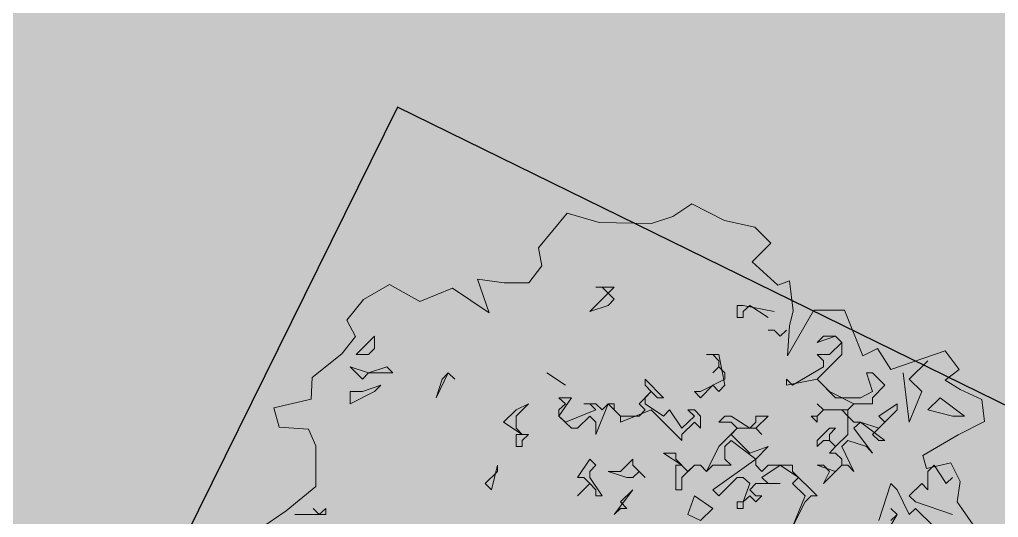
# Model space of a CAD drawing. Header units: millimetres. Extents: x 3866 to 35600, y -8896 to 9491.
# Drawn here: x 33109.061 to 33111.49, y -6716.677 to -6715.442 of the extents above; entities that cross this region are included whole.
import ezdxf

# ---------------------------------------------------------------- set-up
doc = ezdxf.new("R2010")
doc.units = ezdxf.units.MM
doc.layers.add('ВДМ', color=7, linetype='Continuous')
doc.layers.add('КУЩІ', color=108, linetype='Continuous')
doc.layers.add('Интерьер - Мебель_Ном_пера__4', color=7, linetype='Continuous', lineweight=20, true_color=0x029e21)

# ---------------------------------------------------------------- blocks, each defined once
blk = doc.blocks.new('Дерево лиственное 02 11_24')
at = {"layer": 'Интерьер - Мебель_Ном_пера__4', "linetype": 'Continuous'}
for p, q in [((792, 7677), (1152, 7917)), ((1152, 7917), (1771, 7603)), ((-1757, 7082), (-1218, 7742)), ((-1218, 7742), (-606, 7566)), ((385, 7545), (792, 7677)), ((-606, 7566), (385, 7545)), ((1771, 7603), (2344, 7476)), ((2344, 7476), (2648, 7169)), ((-1697, 6741), (-1757, 7082)), ((2648, 7169), (2296, 6819)), ((-1946, 6421), (-1697, 6741)), ((2296, 6819), (2782, 6373)), ((-5080, 6100), (-4587, 6385)), ((-4587, 6385), (-4012, 6065)), ((-2694, 5851), (-2918, 6485)), ((-2918, 6485), (-2409, 6421)), ((-2409, 6421), (-1946, 6421)), ((-322, 6337), (-672, 6337)), ((-672, 6337), (-550, 6337)), ((-550, 6337), (-436, 6223)), ((-436, 6223), (-322, 6337)), ((2782, 6373), (3004, 6456)), ((3004, 6456), (3075, 5887)), ((-4012, 6065), (-3393, 6317)), ((-3393, 6317), (-2694, 5851)), ((-436, 6223), (-786, 5873)), ((-322, 6109), (-436, 6223)), ((-5401, 5709), (-5080, 6100)), ((-786, 5873), (-436, 5987)), ((-436, 5987), (-322, 6109)), ((2128, 5987), (2014, 5987)), ((2014, 5987), (2014, 5759)), ((2714, 5873), (2128, 5987)), ((2128, 5873), (2250, 5987)), ((2250, 5987), (2600, 5759)), ((2128, 5759), (2128, 5873)), ((2968, 5032), (3467, 5899)), ((3075, 5887), (3004, 5602)), ((3467, 5899), (4052, 5899)), ((4052, 5899), (4398, 5034)), ((-5236, 5397), (-5401, 5709)), ((2014, 5759), (2128, 5759)), ((3004, 5602), (2968, 5032)), ((-5495, 5071), (-5236, 5397)), ((-4872, 5409), (-5222, 5059)), ((-4872, 5173), (-4872, 5409)), ((2714, 5523), (2600, 5523)), ((2828, 5409), (2714, 5523)), ((2950, 5523), (2828, 5409)), ((3650, 5409), (3528, 5287)), ((3528, 5287), (3878, 5409)), ((3878, 5409), (3650, 5409)), ((4000, 5287), (3878, 5409)), ((3878, 5409), (4000, 5287)), ((4000, 5287), (3764, 5059)), ((4000, 5059), (4000, 5287)), ((-6057, 4624), (-5495, 5071)), ((-5222, 5059), (-4986, 5059)), ((-4986, 5059), (-4872, 5173)), ((1664, 5059), (1428, 5059)), ((1428, 5059), (1550, 5059)), ((1550, 5059), (1664, 4937)), ((1778, 4473), (1664, 5059)), ((3764, 5059), (3528, 5059)), ((3528, 5059), (3650, 4937)), ((3650, 4709), (4000, 5059)), ((4398, 5034), (4678, 5174)), ((4678, 5174), (4931, 4775)), ((4931, 4775), (5958, 5130)), ((5958, 5130), (6229, 4771)), ((1664, 4937), (1664, 4823)), ((3650, 4937), (3650, 4823)), ((5278, 4587), (5628, 4937)), ((-4986, 4709), (-5336, 4823)), ((-5336, 4823), (-5100, 4587)), ((-5100, 4587), (-4986, 4709)), ((-4636, 4823), (-4986, 4709)), ((-4986, 4709), (-4522, 4709)), ((-4522, 4709), (-4636, 4823)), ((-3472, 4709), (-3700, 4237)), ((-3586, 4587), (-3472, 4709)), ((-3472, 4709), (-3350, 4587)), ((-3350, 4587), (-3472, 4709)), ((-1600, 4709), (-1250, 4473)), ((-1250, 4473), (-1600, 4709)), ((1664, 4823), (1550, 4709)), ((1550, 4709), (1664, 4823)), ((1664, 4823), (1778, 4709)), ((1778, 4709), (1778, 4587)), ((3650, 4823), (3064, 4473)), ((3528, 4587), (3650, 4709)), ((4578, 4709), (4464, 4709)), ((4464, 4709), (4578, 4359)), ((4814, 4473), (4578, 4709)), ((5164, 4709), (5278, 3773)), ((6229, 4771), (5960, 4569)), ((-6077, 4213), (-6057, 4624)), ((-4750, 4473), (-5100, 4359)), ((-4872, 4359), (-4750, 4473)), ((-3700, 4237), (-3586, 4587)), ((614, 4237), (264, 4587)), ((264, 4587), (264, 4473)), ((264, 4473), (378, 4359)), ((1778, 4587), (1314, 4359)), ((1314, 4237), (1550, 4473)), ((1550, 4473), (1664, 4359)), ((1664, 4359), (1778, 4473)), ((3064, 4473), (2950, 4587)), ((2950, 4587), (2950, 4473)), ((2950, 4473), (3528, 4587)), ((3878, 4237), (3528, 4587)), ((3528, 4587), (3764, 4359)), ((4578, 4237), (4814, 4473)), ((5514, 4359), (5278, 4587)), ((5960, 4569), (6245, 4391)), ((-5100, 4359), (-5336, 4359)), ((-5336, 4359), (-5336, 4123)), ((-5336, 4123), (-4872, 4359)), ((378, 4359), (150, 4123)), ((264, 4237), (378, 4359)), ((378, 4359), (500, 4237)), ((1314, 4359), (1200, 4359)), ((1200, 4359), (1314, 4237)), ((3764, 4359), (4228, 4123)), ((4578, 4359), (4350, 4237)), ((5278, 3773), (5514, 4359)), ((6245, 4391), (6657, 4204)), ((-6783, 4046), (-6077, 4213)), ((-2186, 3887), (-1950, 4123)), ((-1950, 4123), (-2186, 4009)), ((-1372, 3887), (-1136, 4237)), ((-1136, 4237), (-1372, 4237)), ((-1372, 4237), (-1250, 4123)), ((-1250, 4123), (-1372, 4009)), ((-672, 4123), (-900, 4123)), ((-900, 4123), (-786, 4123)), ((-786, 4123), (-672, 4009)), ((-550, 4009), (-672, 4123)), ((-672, 3537), (-436, 4123)), ((-436, 4123), (-550, 4009)), ((-322, 4123), (-436, 4123)), ((-436, 4123), (-200, 3887)), ((-322, 4009), (-322, 4123)), ((150, 4123), (264, 4009)), ((264, 4123), (264, 4237)), ((614, 3887), (264, 4123)), ((500, 4237), (614, 4237)), ((3650, 4009), (3528, 4123)), ((3528, 4123), (3650, 4009)), ((4350, 4237), (3878, 4237)), ((4114, 4009), (4228, 4123)), ((4228, 4123), (4114, 4009)), ((4228, 4123), (4578, 4123)), ((4578, 4123), (4578, 4237)), ((5050, 4123), (4700, 3887)), ((5050, 4009), (5050, 4123)), ((5864, 4237), (5628, 4009)), ((6328, 3887), (5864, 4237)), ((6657, 4204), (6708, 3786)), ((-6683, 3679), (-6783, 4046)), ((-2186, 4009), (-2422, 3773)), ((-1372, 4009), (-1372, 3887)), ((-672, 4009), (-1250, 3773)), ((-200, 3887), (-322, 4009)), ((-200, 3773), (378, 4009)), ((264, 4009), (150, 3887)), ((378, 4009), (964, 3423)), ((728, 4009), (614, 3887)), ((964, 3659), (728, 4009)), ((1200, 4009), (1078, 4009)), ((1078, 4009), (1200, 3887)), ((1314, 3887), (1200, 4009)), ((3650, 4009), (3528, 3887)), ((3528, 3887), (3650, 4009)), ((4114, 4009), (3650, 4009)), ((3650, 4009), (4000, 4009)), ((4000, 4009), (4114, 3887)), ((4114, 3887), (4114, 4009)), ((4578, 3537), (5050, 4009)), ((5628, 4009), (6100, 3887)), ((-2422, 3773), (-2072, 3537)), ((-2186, 3659), (-2186, 3887)), ((-1250, 3773), (-1372, 3887)), ((-1372, 3887), (-1136, 3659)), ((-1022, 3659), (-786, 3887)), ((-786, 3887), (-672, 3773)), ((-672, 3773), (-672, 3537)), ((150, 3887), (-200, 3887)), ((-200, 3887), (-200, 3773)), ((1200, 3887), (964, 3659)), ((964, 3537), (1200, 3773)), ((1200, 3773), (1314, 3659)), ((1314, 3659), (1314, 3887)), ((1778, 3887), (1664, 3773)), ((1664, 3773), (1900, 3773)), ((1900, 3887), (1778, 3887)), ((2250, 3659), (1900, 3887)), ((1900, 3773), (2014, 3659)), ((2364, 3773), (2250, 3659)), ((2364, 3659), (2600, 3887)), ((2600, 3887), (2364, 3887)), ((2364, 3887), (2364, 3773)), ((3528, 3887), (3414, 3887)), ((3414, 3887), (3528, 3773)), ((3528, 3773), (3528, 3887)), ((4228, 3773), (4114, 3887)), ((4114, 3887), (4114, 3537)), ((4228, 3659), (4350, 3773)), ((4350, 3773), (4228, 3773)), ((4350, 3773), (4814, 3423)), ((4700, 3659), (4350, 3773)), ((4700, 3887), (4814, 3773)), ((4814, 3773), (4700, 3659)), ((6100, 3887), (6328, 3887)), ((6708, 3786), (6209, 3536)), ((-6127, 3643), (-6683, 3679)), ((-5986, 3323), (-6127, 3643)), ((-2072, 3537), (-2186, 3659)), ((-2072, 3537), (-2186, 3537)), ((-2186, 3537), (-2186, 3309)), ((-1950, 3537), (-2072, 3537)), ((-2072, 3423), (-1950, 3537)), ((-1136, 3659), (-1022, 3659)), ((964, 3423), (964, 3537)), ((2014, 3659), (1664, 3309)), ((1900, 3537), (2014, 3659)), ((2250, 3187), (1900, 3537)), ((2014, 3659), (2364, 3659)), ((2364, 3659), (2478, 3537)), ((2478, 3537), (2364, 3659)), ((3764, 3659), (3528, 3423)), ((3764, 3537), (3878, 3659)), ((3878, 3659), (3764, 3659)), ((3764, 3423), (3764, 3537)), ((4114, 3537), (3878, 3309)), ((4578, 3187), (4228, 3659)), ((4700, 3423), (4578, 3537)), ((6209, 3536), (5533, 3144)), ((-2072, 3309), (-2072, 3423)), ((1778, 3309), (1900, 3423)), ((1900, 3423), (2364, 3073)), ((3528, 3423), (3528, 3309)), ((3528, 3309), (3650, 3423)), ((3650, 3423), (3764, 3423)), ((3878, 3309), (3764, 3423)), ((3764, 3423), (3878, 3309)), ((4000, 3309), (4114, 3423)), ((4114, 3423), (4464, 3309)), ((4814, 3423), (4700, 3423)), ((-5986, 2553), (-5986, 3323)), ((-2186, 3309), (-2072, 3309)), ((850, 3187), (614, 3187)), ((614, 3187), (964, 2959)), ((850, 3073), (850, 3187)), ((1664, 3309), (1428, 2837)), ((1778, 3073), (1778, 3309)), ((2600, 3309), (2250, 3187)), ((2364, 3073), (2600, 3309)), ((3878, 3309), (3764, 3187)), ((3764, 3187), (3878, 3187)), ((3878, 3187), (4000, 3073)), ((4228, 2837), (4000, 3309)), ((4464, 3309), (4578, 3187)), ((-786, 3073), (-1022, 2723)), ((-672, 2959), (-786, 3073)), ((28, 3073), (-200, 2837)), ((28, 2959), (28, 3073)), ((1078, 2837), (850, 3073)), ((2364, 3073), (1550, 2487)), ((1900, 2959), (1778, 3073)), ((2364, 2959), (2364, 3073)), ((4000, 3073), (4000, 2959)), ((5533, 3144), (5604, 2895)), ((5604, 2895), (6067, 3002)), ((6067, 3002), (6245, 2646)), ((-2536, 2837), (-2772, 2609)), ((-2650, 2487), (-2536, 2959)), ((-2536, 2959), (-2536, 2837)), ((-786, 2837), (-672, 2959)), ((-786, 2723), (-786, 2837)), ((-200, 2837), (-436, 2837)), ((-436, 2837), (-86, 2723)), ((264, 2723), (28, 2959)), ((28, 2723), (150, 2837)), ((150, 2837), (264, 2723)), ((964, 2959), (850, 2959)), ((850, 2959), (850, 2487)), ((964, 2723), (1200, 2959)), ((1200, 2959), (1078, 2837)), ((1314, 2959), (1200, 2959)), ((1200, 2959), (1314, 2959)), ((1428, 2837), (1314, 2959)), ((1314, 2959), (1428, 2837)), ((1428, 2837), (1550, 2959)), ((1550, 2959), (1900, 2959)), ((2478, 2837), (2364, 2959)), ((2600, 2959), (2478, 2837)), ((2478, 2723), (2828, 2959)), ((3064, 2959), (2600, 2959)), ((2828, 2959), (3178, 2723)), ((3064, 2837), (3064, 2959)), ((3528, 2373), (3064, 2837)), ((3878, 2837), (3528, 2959)), ((3528, 2959), (3650, 2959)), ((3650, 2959), (3764, 2837)), ((3650, 2609), (4000, 2959)), ((3764, 2837), (3650, 2609)), ((4000, 2959), (3878, 2837)), ((4000, 2959), (4114, 2959)), ((4114, 2959), (4228, 2837)), ((5628, 2837), (5750, 2959)), ((5628, 2487), (5628, 2837)), ((5750, 2959), (5978, 2609)), ((-2772, 2609), (-2650, 2487)), ((-1022, 2723), (-900, 2723)), ((-786, 2609), (-1022, 2373)), ((-1022, 2373), (-786, 2609)), ((-900, 2723), (-786, 2609)), ((-550, 2373), (-786, 2723)), ((-786, 2609), (-672, 2487)), ((-86, 2723), (28, 2723)), ((964, 2487), (964, 2723)), ((1664, 2373), (2014, 2723)), ((2014, 2723), (2128, 2723)), ((2128, 2723), (2250, 2609)), ((2250, 2609), (2128, 2259)), ((2250, 2487), (2364, 2609)), ((2364, 2609), (2828, 2609)), ((2600, 2609), (2478, 2723)), ((2828, 2609), (2600, 2609)), ((3178, 2723), (3064, 2609)), ((3064, 2609), (3300, 2373)), ((4928, 2609), (4700, 1909)), ((5050, 2487), (4928, 2609)), ((5278, 2373), (5514, 2609)), ((5514, 2609), (5628, 2487)), ((5978, 2609), (6100, 2723)), ((6245, 2646), (6185, 2264)), ((-6548, 2093), (-5986, 2553)), ((-672, 2487), (-672, 2373)), ((28, 2487), (-322, 2023)), ((-200, 2259), (28, 2487)), ((850, 2487), (964, 2487)), ((1550, 2487), (1664, 2373)), ((2364, 2373), (2250, 2487)), ((5278, 2023), (5050, 2487)), ((-672, 2373), (-550, 2373)), ((-86, 2137), (-200, 2259)), ((1200, 2373), (1078, 2023)), ((1550, 2137), (1200, 2373)), ((2128, 2259), (2014, 2259)), ((2014, 2259), (2014, 2137)), ((2128, 2259), (2250, 2373)), ((2128, 2137), (2128, 2259)), ((2250, 2373), (2364, 2259)), ((2364, 2259), (2478, 2373)), ((2478, 2373), (2364, 2373)), ((3300, 2373), (3064, 1787)), ((3064, 1787), (3300, 2259)), ((3300, 2259), (3414, 2373)), ((3414, 2373), (3528, 2373)), ((5400, 2259), (5278, 2373)), ((6100, 2023), (5400, 2259)), ((6185, 2264), (6494, 1827)), ((-7049, 1748), (-6548, 2093)), ((-5922, 2023), (-6036, 2137)), ((-5800, 2137), (-5922, 2023)), ((-5800, 2023), (-5800, 2137)), ((-322, 2023), (-200, 2137)), ((-200, 2137), (-86, 2137)), ((1314, 1909), (1550, 2137)), ((2014, 2137), (2128, 2137)), ((5050, 2023), (4928, 2137)), ((4928, 2137), (5050, 2023)), ((5400, 2137), (5278, 2023)), ((5750, 1787), (5400, 2137)), ((-6386, 2023), (-5800, 2023)), ((1078, 2023), (1314, 1909)), ((5050, 2023), (4700, 1437)), ((4928, 1909), (5050, 2023))]:
    blk.add_line(p, q, dxfattribs=at)

msp = doc.modelspace()

# ---------------------------------------------------------------- hatches: boundary and pattern name
at = {"layer": 'ВДМ', "transparency": 33554585}
h = msp.add_hatch(color=9, dxfattribs=at)
h.dxf.hatch_style = 1
h.paths.add_polyline_path([(33109.9989, -6715.6592), (33123.2909, -6722.1746), (33123.7311, -6721.2766), (33129.4847, -6709.5381), (33128.5868, -6709.098), (33122.8331, -6720.8365), (33110.4416, -6714.7628), (33116.1952, -6703.0243), (33115.2974, -6702.5842), (33108.4649, -6716.417, -0.414214), (33107.7952, -6716.6439), (33106.5191, -6716.0136, -0.413327), (33106.2915, -6715.3452), (33111.2402, -6705.2495), (33100.6883, -6700.0892), (33098.3687, -6704.8331), (33096.8844, -6707.8685, -0.226063), (33096.5476, -6708.1361), (33092.6502, -6709.0351, -0.173141), (33092.3163, -6708.9962), (33080.8562, -6703.3317), (33080.8563, -6703.3317), (33082.8953, -6699.2064), (33084.5623, -6700.0356, 1.802326), (33080.7712, -6698.1498), (33082.4476, -6698.9837), (33080.408, -6703.1102), (33078.7088, -6702.2703), (33075.0508, -6700.4622), (33072.1447, -6699.0257), (33072.1447, -6699.3647, 0.285316), (33072.8408, -6700.4853), (33077.6734, -6702.874), (33114.0101, -6720.8329), (33116.2517, -6721.9399, 0.33288), (33115.569, -6720.5035), (33110.6451, -6718.0516), (33109.1757, -6717.3258)])
h.paths.add_polyline_path([(33104.8169, -6715.1728), (33100.4359, -6713.0089, -0.414214), (33100.209, -6712.3392), (33101.2354, -6710.2612), (33102.0458, -6708.6234, -0.288428), (33102.4999, -6708.3452), (33105.4908, -6708.3808, -0.111172), (33105.7044, -6708.4316), (33107.6586, -6709.3871, -0.414214), (33107.8881, -6710.0559), (33106.5234, -6712.8469), (33105.4866, -6714.946, -0.414214)], flags=16)
h.paths.add_polyline_path([(33108.0087, -6708.6713), (33106.0543, -6707.7154, 0.111862), (33105.8392, -6707.6646), (33102.3121, -6707.632, -0.225098), (33101.9267, -6707.4448), (33099.8194, -6704.8171, -0.291232), (33099.7609, -6704.2833), (33100.9878, -6701.7925, -0.41339), (33101.656, -6701.5643), (33109.5874, -6705.4431, -0.414214), (33109.8169, -6706.112), (33108.6776, -6708.4418, -0.414214)], flags=16)
h.paths.add_polyline_path([(33099.4021, -6711.9406, -0.414295), (33098.7323, -6712.1674), (33095.006, -6710.3256, -0.704825), (33095.1152, -6709.3902), (33097.1677, -6708.9167, 0.226063), (33097.5045, -6708.6491), (33097.5882, -6708.4779), (33099.027, -6705.5355), (33099.4066, -6705.7211), (33101.0945, -6707.8539, -0.288707), (33101.1516, -6708.3838), (33100.4269, -6709.8659)], flags=16)
h.paths.add_polyline_path([(33084.5364, -6699.4397), (33081.2621, -6697.8286, -1.535529)], flags=16)
at = {"layer": 'ВДМ', "true_color": 0x139b48, "transparency": 33554585}
h = msp.add_hatch(color=114, dxfattribs=at)
h.dxf.hatch_style = 1
h.paths.add_polyline_path([(33123.2909, -6722.1746), (33109.9989, -6715.6592), (33109.1757, -6717.3258), (33110.6451, -6718.0516), (33115.5158, -6720.477, -0.345355), (33116.2517, -6721.9399), (33115.5875, -6723.2848), (33114.9233, -6724.6298), (33114.2592, -6725.9747), (33113.595, -6727.3196), (33112.9308, -6728.6646), (33112.2666, -6730.0095), (33111.6024, -6731.3545), (33110.9382, -6732.6994), (33110.274, -6734.0443), (33109.6099, -6735.3893), (33108.9457, -6736.7342), (33108.9457, -6737.2583), (33123.2909, -6737.2583)])

# ---------------------------------------------------------------- linework, layer by layer
for points in [[(33109.9989, -6715.6592), (33109.1757, -6717.3258)], [(33123.2909, -6722.1746), (33109.9989, -6715.6592)]]:
    msp.add_lwpolyline(points)

# ---------------------------------------------------------------- block references
at = {"layer": 'КУЩІ', "linetype": 'Continuous', "xscale": 0.0001307448670890075, "yscale": 0.0001307448670890075, "zscale": 0.0001307448670890075}
msp.add_blockref('Дерево лиственное 02 11_24', (33110.5787, -6716.9342), dxfattribs=at)

doc.saveas('drawing.dxf')
